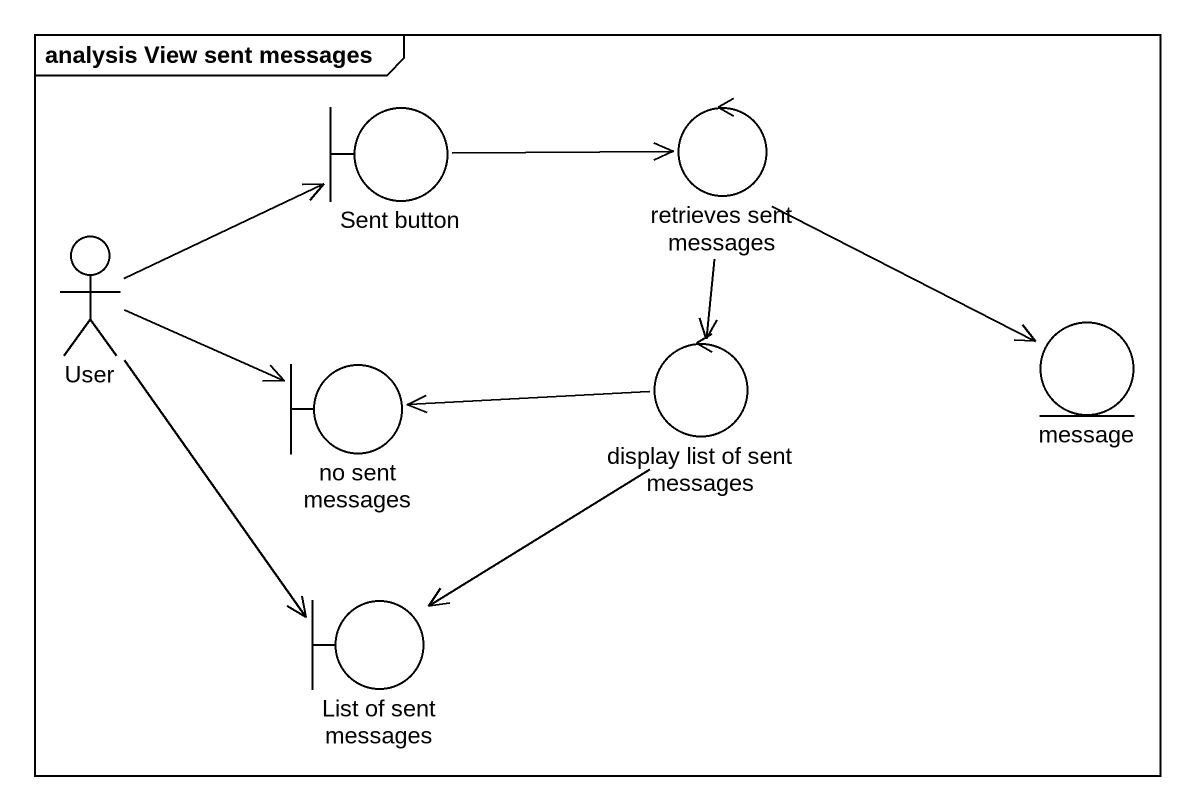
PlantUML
@startuml
mainframe analysis View sent messages
boundary "Sent button" as Sent_button
control "retrieves sent messages" as retrieves_sent_messages
actor User
boundary "no sent messages" as no_sent_messages
control "display list of sent messages" as display_list_of_sent
entity message
boundary "List of sent messages" as List_of_sent_messages
Sent_button -right-> retrieves_sent_messages
retrieves_sent_messages --> display_list_of_sent
retrieves_sent_messages -right-> message
User -right-> Sent_button
User -right-> no_sent_messages
User --> List_of_sent_messages
display_list_of_sent -left-> no_sent_messages
display_list_of_sent --> List_of_sent_messages
@enduml
